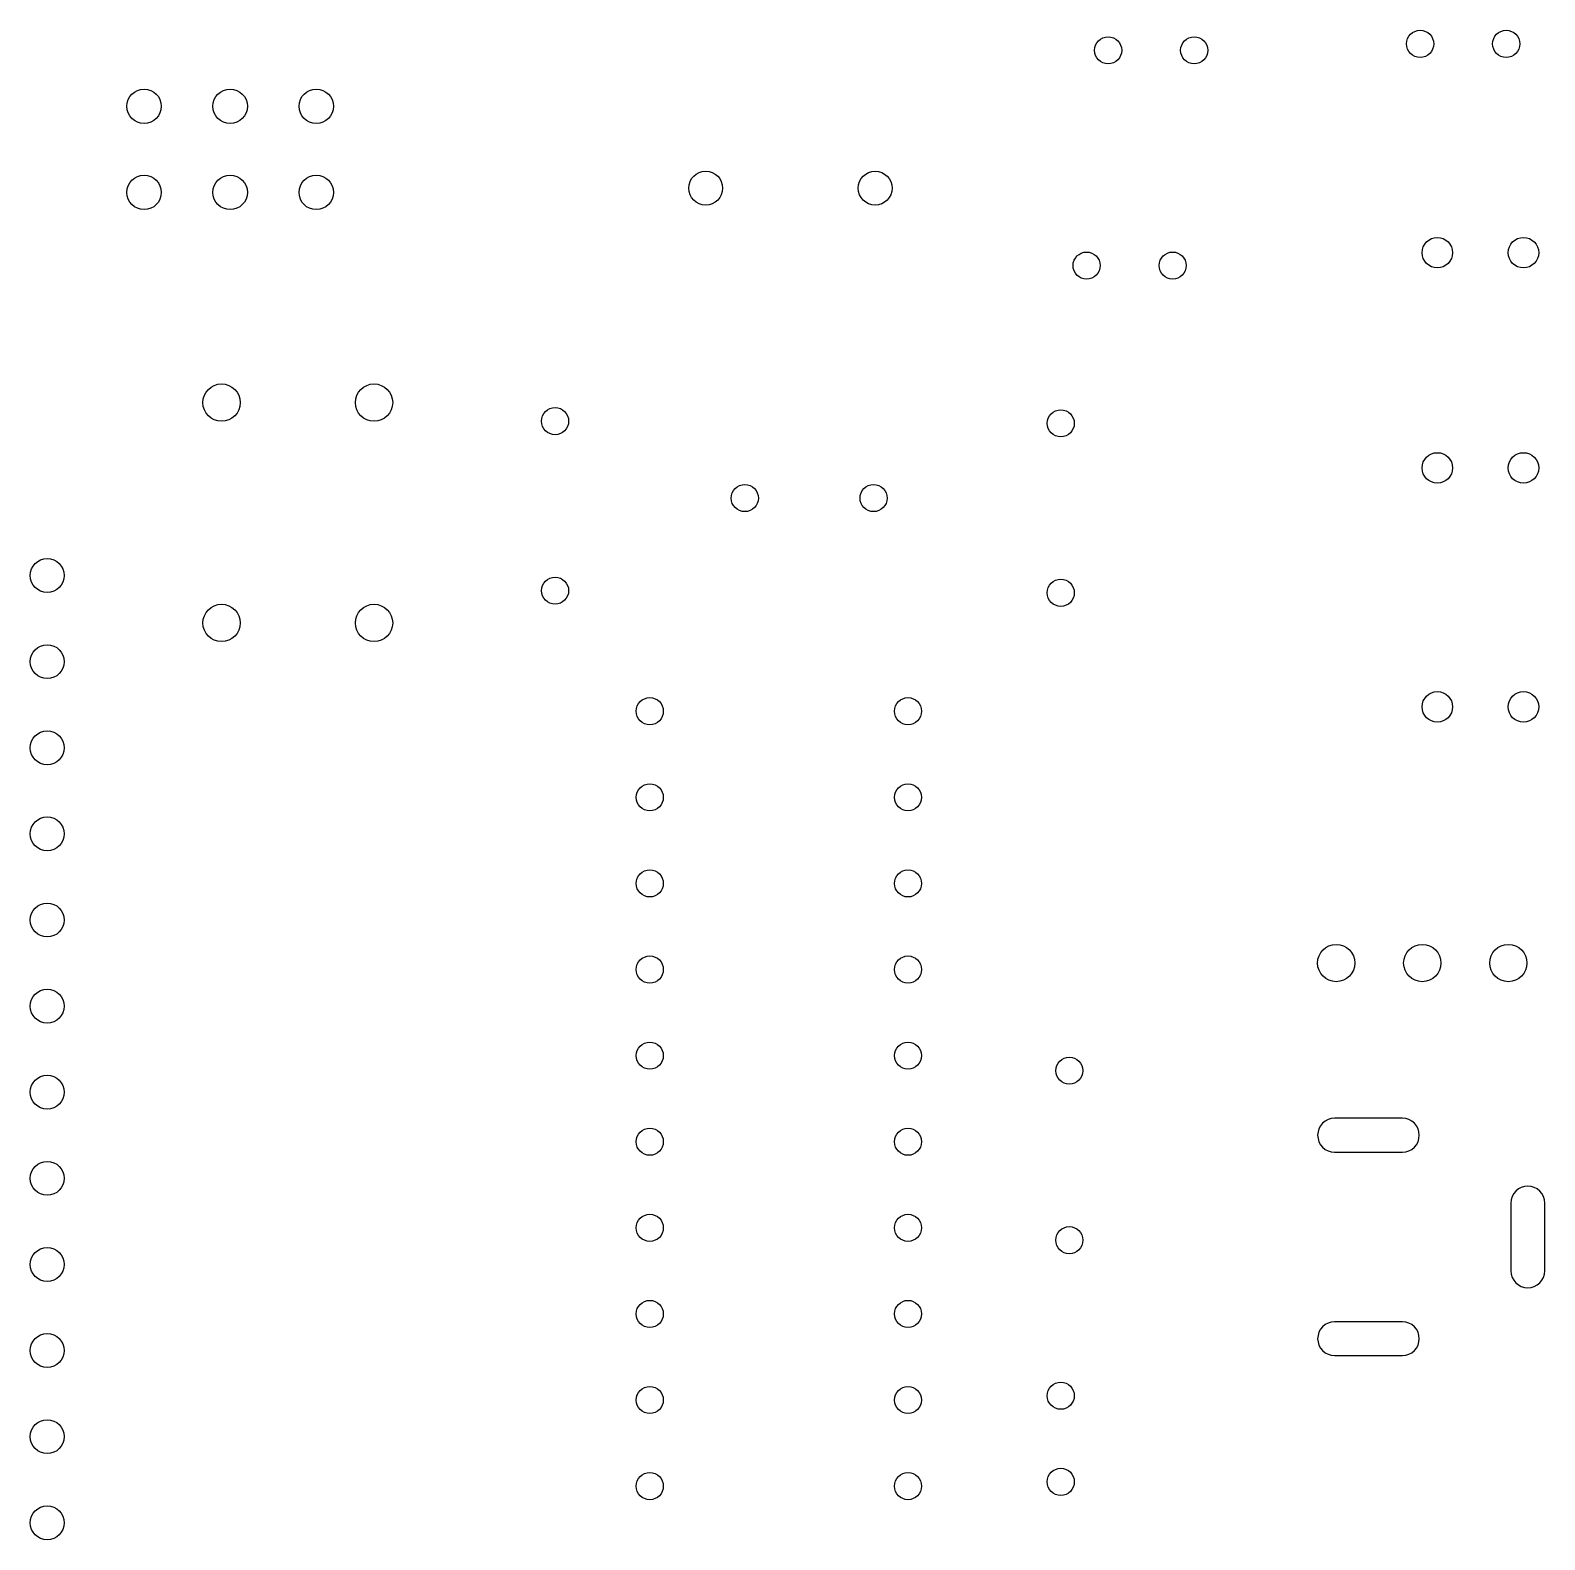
# Model space of a CAD drawing. Extents: x 140.2 to 184.9, y -93.9 to -49.4.
import ezdxf

# ---------------------------------------------------------------- set-up
doc = ezdxf.new("R2010")
doc.units = 0
doc.header["$MEASUREMENT"] = 0
doc.layers.add('BLACK', color=7, linetype='CONTINUOUS')

msp = doc.modelspace()

# ---------------------------------------------------------------- linework, layer by layer
at = {"layer": 'BLACK', "linetype": 'CONTINUOUS'}
for p, q in [((178.289, -81.7007), (178.243, -81.7872)), ((178.351, -81.6249), (178.289, -81.7007)), ((178.427, -81.5628), (178.351, -81.6249)), ((178.514, -81.5166), (178.427, -81.5628)), ((178.607, -81.4881), (178.514, -81.5166)), ((178.705, -81.4785), (178.607, -81.4881)), ((180.705, -81.4785), (178.705, -81.4785)), ((180.803, -81.4881), (180.705, -81.4785)), ((180.896, -81.5166), (180.803, -81.4881)), ((180.983, -81.5628), (180.896, -81.5166)), ((181.059, -81.6249), (180.983, -81.5628)), ((181.121, -81.7007), (181.059, -81.6249)), ((181.167, -81.7872), (181.121, -81.7007)), ((178.215, -81.881), (178.205, -81.9785)), ((178.205, -81.9785), (178.215, -82.076)), ((178.243, -81.7872), (178.215, -81.881)), ((178.215, -82.076), (178.243, -82.1698)), ((178.243, -82.1698), (178.289, -82.2563)), ((181.121, -82.2563), (181.167, -82.1698)), ((181.195, -81.881), (181.167, -81.7872)), ((181.167, -82.1698), (181.195, -82.076)), ((181.205, -81.9785), (181.195, -81.881)), ((181.195, -82.076), (181.205, -81.9785)), ((178.289, -82.2563), (178.351, -82.3321)), ((178.351, -82.3321), (178.427, -82.3942)), ((178.427, -82.3942), (178.514, -82.4404)), ((178.514, -82.4404), (178.607, -82.4689)), ((178.607, -82.4689), (178.705, -82.4785)), ((178.705, -82.4785), (180.705, -82.4785)), ((180.705, -82.4785), (180.803, -82.4689)), ((180.803, -82.4689), (180.896, -82.4404)), ((180.896, -82.4404), (180.983, -82.3942)), ((180.983, -82.3942), (181.059, -82.3321)), ((181.059, -82.3321), (181.121, -82.2563)), ((184.127, -83.5628), (184.051, -83.6249)), ((184.214, -83.5166), (184.127, -83.5628)), ((184.307, -83.4881), (184.214, -83.5166)), ((184.405, -83.4785), (184.307, -83.4881)), ((184.503, -83.4881), (184.405, -83.4785)), ((184.596, -83.5166), (184.503, -83.4881)), ((184.683, -83.5628), (184.596, -83.5166)), ((184.759, -83.6249), (184.683, -83.5628)), ((183.915, -83.881), (183.905, -83.9785)), ((183.905, -83.9785), (183.905, -85.9785)), ((183.943, -83.7872), (183.915, -83.881)), ((183.989, -83.7007), (183.943, -83.7872)), ((184.051, -83.6249), (183.989, -83.7007)), ((184.821, -83.7007), (184.759, -83.6249)), ((184.867, -83.7872), (184.821, -83.7007)), ((184.895, -83.881), (184.867, -83.7872)), ((184.905, -83.9785), (184.895, -83.881)), ((184.905, -85.9785), (184.905, -83.9785)), ((183.905, -85.9785), (183.915, -86.076)), ((183.915, -86.076), (183.943, -86.1698)), ((183.943, -86.1698), (183.989, -86.2563)), ((184.821, -86.2563), (184.867, -86.1698)), ((184.867, -86.1698), (184.895, -86.076)), ((184.895, -86.076), (184.905, -85.9785)), ((183.989, -86.2563), (184.051, -86.3321)), ((184.051, -86.3321), (184.127, -86.3942)), ((184.127, -86.3942), (184.214, -86.4404)), ((184.214, -86.4404), (184.307, -86.4689)), ((184.307, -86.4689), (184.405, -86.4785)), ((184.405, -86.4785), (184.503, -86.4689)), ((184.503, -86.4689), (184.596, -86.4404)), ((184.596, -86.4404), (184.683, -86.3942)), ((184.683, -86.3942), (184.759, -86.3321)), ((184.759, -86.3321), (184.821, -86.2563)), ((178.427, -87.5628), (178.351, -87.6249)), ((178.514, -87.5166), (178.427, -87.5628)), ((178.607, -87.4881), (178.514, -87.5166)), ((178.705, -87.4785), (178.607, -87.4881)), ((180.705, -87.4785), (178.705, -87.4785)), ((180.803, -87.4881), (180.705, -87.4785)), ((180.896, -87.5166), (180.803, -87.4881)), ((180.983, -87.5628), (180.896, -87.5166)), ((181.059, -87.6249), (180.983, -87.5628)), ((178.215, -87.881), (178.205, -87.9785)), ((178.205, -87.9785), (178.215, -88.076)), ((178.243, -87.7872), (178.215, -87.881)), ((178.289, -87.7007), (178.243, -87.7872)), ((178.351, -87.6249), (178.289, -87.7007)), ((181.121, -87.7007), (181.059, -87.6249)), ((181.167, -87.7872), (181.121, -87.7007)), ((181.195, -87.881), (181.167, -87.7872)), ((181.205, -87.9785), (181.195, -87.881)), ((181.195, -88.076), (181.205, -87.9785)), ((178.215, -88.076), (178.243, -88.1698)), ((178.243, -88.1698), (178.289, -88.2563)), ((178.289, -88.2563), (178.351, -88.3321)), ((178.351, -88.3321), (178.427, -88.3942)), ((178.427, -88.3942), (178.514, -88.4404)), ((178.514, -88.4404), (178.607, -88.4689)), ((178.607, -88.4689), (178.705, -88.4785)), ((178.705, -88.4785), (180.705, -88.4785)), ((180.705, -88.4785), (180.803, -88.4689)), ((180.803, -88.4689), (180.896, -88.4404)), ((180.896, -88.4404), (180.983, -88.3942)), ((180.983, -88.3942), (181.059, -88.3321)), ((181.059, -88.3321), (181.121, -88.2563)), ((181.121, -88.2563), (181.167, -88.1698)), ((181.167, -88.1698), (181.195, -88.076))]:
    msp.add_line(p, q, dxfattribs=at)
at = {"layer": 'BLACK'}
for centre, radius in [((172.022, -49.9745), 0.4), ((174.562, -49.9745), 0.4), ((181.229, -49.784), 0.4), ((183.769, -49.784), 0.4), ((143.574, -51.6255), 0.508), ((146.114, -51.6255), 0.508), ((148.654, -51.6255), 0.508), ((160.147, -54.0385), 0.5), ((165.147, -54.0385), 0.5), ((143.574, -54.1655), 0.508), ((146.114, -54.1655), 0.508), ((148.654, -54.1655), 0.508), ((181.737, -55.9435), 0.45), ((184.277, -55.9435), 0.45), ((171.386, -56.3245), 0.4), ((173.926, -56.3245), 0.4), ((145.86, -60.3655), 0.55), ((150.36, -60.3655), 0.55), ((155.702, -60.913), 0.4), ((170.624, -60.9765), 0.4), ((181.737, -62.2935), 0.45), ((184.277, -62.2935), 0.45), ((161.3, -63.1825), 0.4), ((165.1, -63.1825), 0.4), ((140.716, -65.4685), 0.5), ((155.702, -65.913), 0.4), ((170.624, -65.9765), 0.4), ((145.86, -66.8655), 0.55), ((150.36, -66.8655), 0.55), ((140.716, -68.0085), 0.5), ((158.496, -69.469), 0.4), ((166.116, -69.469), 0.4), ((181.737, -69.342), 0.45), ((184.277, -69.342), 0.45), ((140.716, -70.5485), 0.5), ((158.496, -72.009), 0.4), ((166.116, -72.009), 0.4), ((140.716, -73.0885), 0.5), ((158.496, -74.549), 0.4), ((166.116, -74.549), 0.4), ((140.716, -75.6285), 0.5), ((178.752, -76.8985), 0.55), ((181.292, -76.8985), 0.55), ((183.832, -76.8985), 0.55), ((158.496, -77.089), 0.4), ((166.116, -77.089), 0.4), ((140.716, -78.1685), 0.5), ((158.496, -79.629), 0.4), ((166.116, -79.629), 0.4), ((170.878, -80.0735), 0.4), ((140.716, -80.7085), 0.5), ((158.496, -82.169), 0.4), ((166.116, -82.169), 0.4), ((140.716, -83.2485), 0.5), ((158.496, -84.709), 0.4), ((166.116, -84.709), 0.4), ((170.878, -85.0735), 0.4), ((140.716, -85.7885), 0.5), ((158.496, -87.249), 0.4), ((166.116, -87.249), 0.4), ((140.716, -88.3285), 0.5), ((170.624, -89.662), 0.4), ((158.496, -89.789), 0.4), ((166.116, -89.789), 0.4), ((140.716, -90.8685), 0.5), ((158.496, -92.329), 0.4), ((166.116, -92.329), 0.4), ((170.624, -92.202), 0.4), ((140.716, -93.4085), 0.5)]:
    msp.add_circle(centre, radius, dxfattribs=at)

doc.saveas('drawing.dxf')
